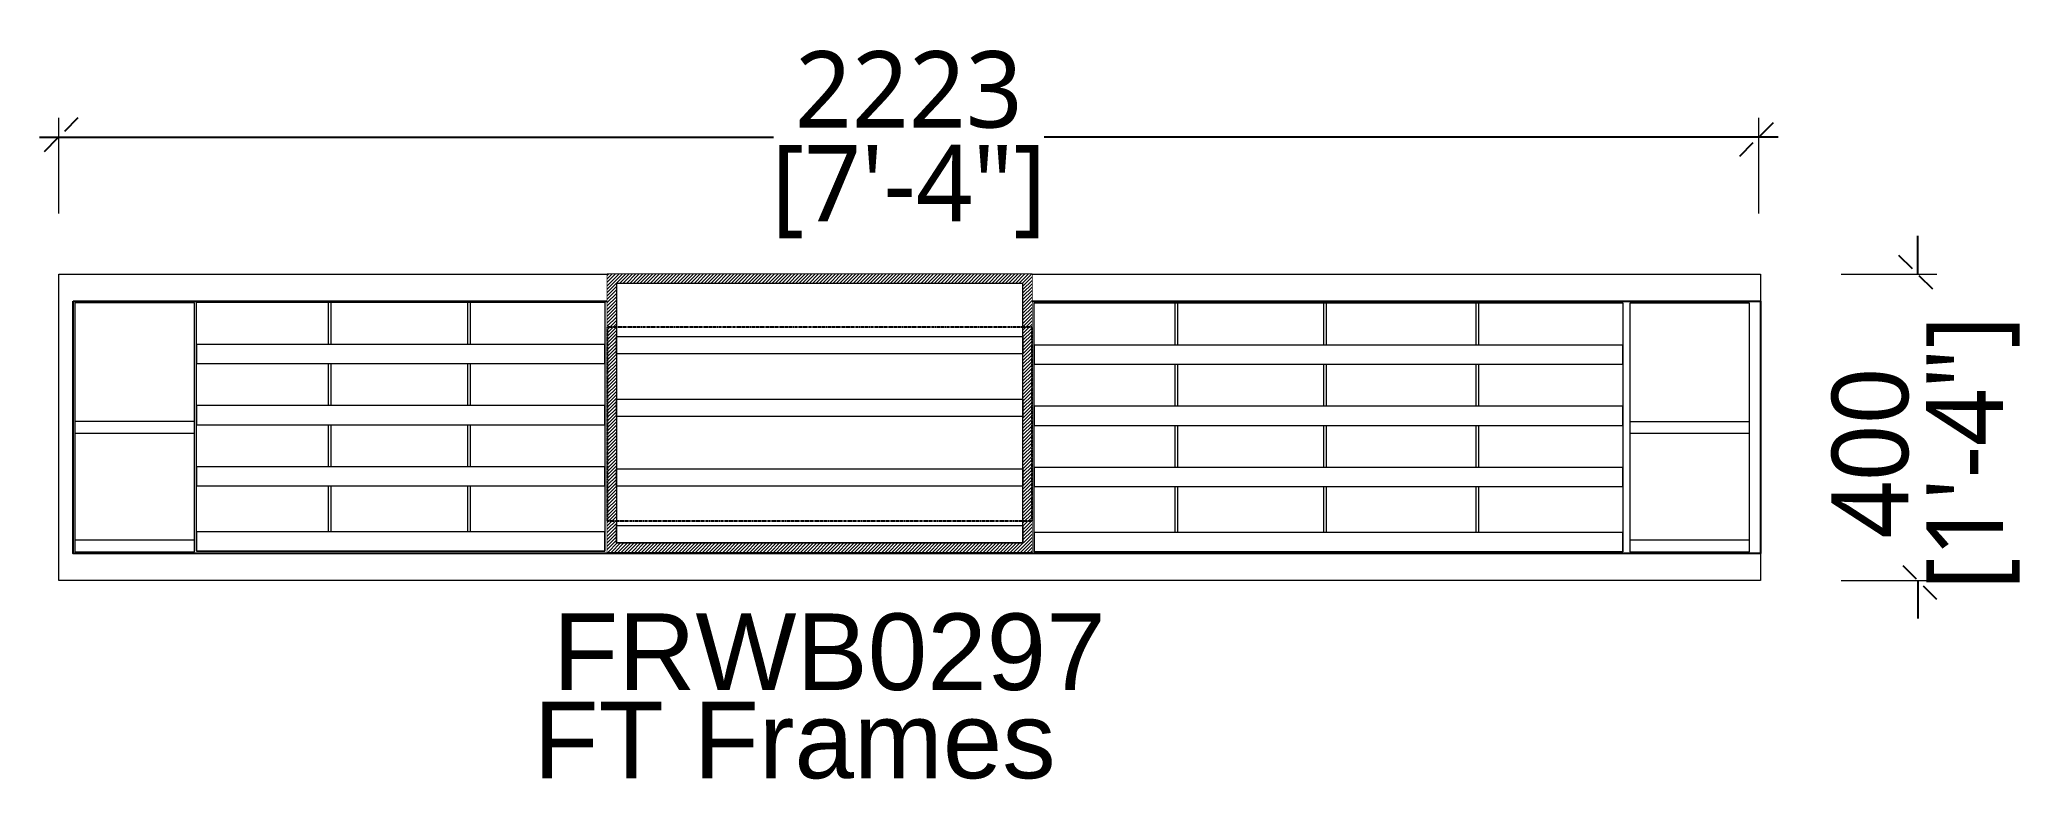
# Model space of a CAD drawing. Header units: millimetres. Extents: x 1029 to 3623, y 371 to 1338.
import ezdxf

# ---------------------------------------------------------------- set-up
doc = ezdxf.new("R2010")
doc.units = ezdxf.units.MM
doc.set_wipeout_variables(frame=1)
doc.linetypes.add('DASHED', pattern=[0.75, 0.5, -0.25])
doc.linetypes.add('HIDDEN', pattern=[0.375, 0.25, -0.125])
for name, color, linetype in [('Acrylic (2)', 220, 'Continuous'), ('Plywood (Common)', 22, 'Continuous'), ('wood', 49, 'Continuous')]:
    doc.layers.add(name, color=color, linetype=linetype)
for name, color, linetype, lineweight in [('HATCH', 252, 'Continuous', 5), ('Reference lines', 252, 'Continuous', 0), ('Text 1', 7, 'Continuous', 30)]:
    doc.layers.add(name, color=color, linetype=linetype, lineweight=lineweight)
doc.styles.add('AR3', font='arial.ttf', dxfattribs={"height": 150})
doc.styles.add('WOT-PLAN', font='segoeuil.ttf', dxfattribs={"height": 100})
doc.dimstyles.new('WOT - 100', dxfattribs={"dimtxt": 100, "dimasz": 50, "dimexe": 25, "dimexo": 25, "dimgap": 10, "dimtad": 0, "dimdec": 0, "dimzin": 0, "dimdsep": 46, "dimtxsty": 'WOT-PLAN', "dimblk": 'OBLIQUE', "dimcen": 0.09, "dimdle": 25, "dimclrd": 151, "dimclre": 151, "dimclrt": 7, "dimadec": 0, "dimazin": 0, "dimtfac": 1, "dimtdec": 0, "dimtofl": 0, "dimtmove": 0, "dimatfit": 3, "dimldrblk": 'OPEN30', "dimfxl": 100, "dimfxlon": 1, "dimtolj": 1, "dimtzin": 0, "dimlwd": -1, "dimlwe": 5, "dimarcsym": 0})

# ---------------------------------------------------------------- blocks, each defined once
blk = doc.blocks.new('A$C0bc547b1')
at = {"layer": 'Acrylic (2)', "lineweight": 5}
for points in [[(0, 400.4), (2225, 400.4), (2225, 0), (0, 0)], [(21, 37.5), (177.6, 37.5), (177.6, 362.8), (21, 362.8), (21, 37.5)], [(21, 192.7), (177.6, 192.7), (177.6, 207.7), (21, 207.7), (21, 192.7)], [(21, 37.5), (177.6, 37.5), (177.6, 52.5), (21, 52.5), (21, 37.5)]]:
    blk.add_lwpolyline(points, close=True, dxfattribs=at)
at = {"layer": 'Acrylic (2)', "lineweight": 5, "elevation": -222}
for points in [[(2054.2, 37.5), (2210.7, 37.5), (2210.7, 362.5), (2054.2, 362.5), (2054.2, 37.5)], [(2054.2, 192.5), (2210.7, 192.5), (2210.7, 207.5), (2054.2, 207.5), (2054.2, 192.5)], [(2054.2, 37.5), (2210.7, 37.5), (2210.7, 52.5), (2054.2, 52.5), (2054.2, 37.5)]]:
    blk.add_lwpolyline(points, close=True, dxfattribs=at)
at = {"layer": 'Reference lines', "color": 5, "ltscale": 13}
blk.add_lwpolyline([(717.1, 400.4), (717.1, 37), (1272.6, 37), (1272.6, 400.4)], close=True, dxfattribs=at)
at = {"layer": 'Reference lines', "color": 251, "ltscale": 13}
for points, elevation in [([(355.7, 363.7), (355.7, 308.6), (352.7, 308.6), (352.7, 363.7), (355.7, 363.7)], 111.1), ([(537.9, 363.7), (537.9, 308.6), (534.9, 308.6), (534.9, 363.7), (537.9, 363.7)], 74.1), ([(1462.7, 362.8), (1462.7, 307.7), (1459.7, 307.7), (1459.7, 362.8), (1462.7, 362.8)], 222.2), ([(1657.3, 362.8), (1657.3, 307.7), (1654.3, 307.7), (1654.3, 362.8), (1657.3, 362.8)], 185.2), ([(1856.4, 362.8), (1856.4, 307.7), (1853.4, 307.7), (1853.4, 362.8), (1856.4, 362.8)], 148.1), ([(355.7, 283.6), (355.7, 228.6), (352.7, 228.6), (352.7, 283.6), (355.7, 283.6)], 37), ([(1462.7, 282.7), (1462.7, 227.7), (1459.7, 227.7), (1459.7, 282.7), (1462.7, 282.7)], 148.1), ([(1657.3, 282.7), (1657.3, 227.7), (1654.3, 227.7), (1654.3, 282.7), (1657.3, 282.7)], 111.1), ([(1856.4, 282.7), (1856.4, 227.7), (1853.4, 227.7), (1853.4, 282.7), (1856.4, 282.7)], 74.1), ([(355.7, 203.5), (355.7, 148.5), (352.7, 148.5), (352.7, 203.5), (355.7, 203.5)], 37), ([(1462.7, 202.6), (1462.7, 147.6), (1459.7, 147.6), (1459.7, 202.6), (1462.7, 202.6)], 148.1), ([(1657.3, 202.6), (1657.3, 147.6), (1654.3, 147.6), (1654.3, 202.6), (1657.3, 202.6)], 111.1), ([(1856.4, 202.6), (1856.4, 147.6), (1853.4, 147.6), (1853.4, 202.6), (1856.4, 202.6)], 74.1), ([(355.7, 123.5), (355.7, 63.4), (352.7, 63.4), (352.7, 123.5), (355.7, 123.5)], 37), ([(1462.7, 122.6), (1462.7, 62.5), (1459.7, 62.5), (1459.7, 122.6), (1462.7, 122.6)], 148.1), ([(1657.3, 122.6), (1657.3, 62.5), (1654.3, 62.5), (1654.3, 122.6), (1657.3, 122.6)], 111.1), ([(1856.4, 122.6), (1856.4, 62.5), (1853.4, 62.5), (1853.4, 122.6), (1856.4, 122.6)], 74.1)]:
    blk.add_lwpolyline(points, dxfattribs=dict(at, elevation=elevation))
for points in [[(537.9, 283.6), (537.9, 228.6), (534.9, 228.6), (534.9, 283.6), (537.9, 283.6)], [(537.9, 203.5), (537.9, 148.5), (534.9, 148.5), (534.9, 203.5), (537.9, 203.5)], [(537.9, 123.5), (537.9, 63.4), (534.9, 63.4), (534.9, 123.5), (537.9, 123.5)]]:
    blk.add_lwpolyline(points, dxfattribs=at)
at = {"layer": 'wood'}
blk.add_lwpolyline([(19, 365.3), (2225, 365.3), (2225, 35), (19, 35)], close=True, dxfattribs=at)
blk.add_lwpolyline([(2204, 365), (2223, 365)], dxfattribs=at)
at = {"layer": 'Text 1', "lineweight": -2, "ltscale": 20, "attachment_point": 7, "style": 'AR3'}
for s, width, gutter_width, insert, char_height in [('\\pi1089.1959;{\\C251;\\c6710371;FRWB0297}', 2883.255, 750.7, (-443, -144.7), 100.09), ('\\pi278.73706;FT Frames', 1223.572, 492.6, (341.9, -260.1, 227), 100)]:
    blk.add_mtext_dynamic_manual_height_columns(s, width=width, gutter_width=gutter_width, heights=[0], dxfattribs=dict(at, insert=insert, char_height=char_height))
at = {"color": 5, "ltscale": 13}
blk.add_wipeout([(717.1, 400.4), (717.1, 37), (1272.6, 37), (1272.6, 400.4)], dxfattribs=at).dxf.layer = 'HATCH'
at = {"layer": 'HATCH', "ltscale": 13, "true_color": 0x636466}
h = blk.add_hatch(dxfattribs=at)
h.set_pattern_fill('ANSI31', color=251, scale=25.022492)
h.set_pattern_definition([(45, (71605.6713, 41484.5188), (-2.21169673, 2.21169673), [])])
h.paths.add_polyline_path([(729.2, 388.3), (729.2, 49), (1260.6, 49), (1260.6, 388.3)], flags=16)
h.paths.add_polyline_path([(717.1, 400.4), (717.1, 37), (1272.6, 37), (1272.6, 400.4)])
at = {"layer": 'Plywood (Common)', "linetype": 'HIDDEN', "ltscale": 5}
blk.add_lwpolyline([(717.1, 331.3), (717.1, 78.1), (1272.6, 78.1), (1272.6, 331.3)], close=True, dxfattribs=at)
at = {"layer": 'Reference lines', "color": 3, "ltscale": 13, "elevation": -111.1}
blk.add_lwpolyline([(713.9, 363.7), (713.9, 38.4), (180.1, 38.4), (180.1, 363.7)], close=True, dxfattribs=at)
at = {"layer": 'Reference lines', "color": 5, "ltscale": 13}
blk.add_lwpolyline([(729.2, 388.3), (729.2, 49), (1260.6, 49), (1260.6, 388.3)], close=True, dxfattribs=at)
at = {"layer": 'Reference lines', "color": 3, "ltscale": 13}
blk.add_lwpolyline([(2045.3, 362.8), (2045.3, 37.5), (1275.3, 37.5), (1275.3, 362.8)], close=True, dxfattribs=at)
at = {"layer": 'Reference lines', "color": 251, "ltscale": 13}
for points in [[(1260.6, 319), (1260.6, 296.4), (729.2, 296.4), (729.2, 319)], [(713.9, 308.6), (180.1, 308.6), (180.1, 283.6), (713.9, 283.6)], [(1260.6, 236.8), (1260.6, 214.3), (729.2, 214.3), (729.2, 236.8)], [(713.9, 228.6), (180.1, 228.6), (180.1, 203.5), (713.9, 203.5)], [(713.9, 148.5), (180.1, 148.5), (180.1, 123.5), (713.9, 123.5)], [(1260.6, 145.9), (1260.6, 123.3), (729.2, 123.3), (729.2, 145.9)], [(1260.6, 71.6), (1260.6, 49), (729.2, 49), (729.2, 71.6)], [(2045.3, 62.5), (1275.3, 62.5), (1275.3, 37.5), (2045.3, 37.5)]]:
    blk.add_lwpolyline(points, close=True, dxfattribs=at)
for points, elevation in [([(2045.3, 307.7), (1275.3, 307.7), (1275.3, 282.7), (2045.3, 282.7)], 111.1), ([(2045.3, 227.7), (1275.3, 227.7), (1275.3, 202.6), (2045.3, 202.6)], 111.1), ([(2045.3, 147.6), (1275.3, 147.6), (1275.3, 122.6), (2045.3, 122.6)], 111.1), ([(713.9, 63.4), (180.1, 63.4), (180.1, 38.4), (713.9, 38.4)], -111.1)]:
    blk.add_lwpolyline(points, close=True, dxfattribs=dict(at, elevation=elevation))
blk = doc.blocks.new('_Oblique')
at = {"color": 0, "linetype": 'ByBlock', "lineweight": -2}
blk.add_line((-0.5, -0.5), (0.5, 0.5), dxfattribs=at)
blk = doc.blocks.new('*D8')
at = {"color": 151, "lineweight": 5, "ltscale": 30, "transparency": 16777216}
for p, q in [((1053.9, 1111.1), (1053.9, 1236.1)), ((3276.9, 1111.1), (3276.9, 1236.1))]:
    blk.add_line(p, q, dxfattribs=at)
at = {"color": 151, "ltscale": 30, "transparency": 16777216}
for p, q in [((1028.9, 1211.1), (1988.6, 1211.1)), ((3301.9, 1211.1), (2342.3, 1211.1))]:
    blk.add_line(p, q, dxfattribs=at)
at = {"layer": 'Defpoints', "color": 0, "linetype": 'DASHED', "ltscale": 30, "transparency": 16777216}
for p in [(3276.9, 1211.1), (1053.9, 631.4), (3276.9, 631.4)]:
    blk.add_point(p, dxfattribs=at)
at = {"color": 151, "linetype": 'DASHED', "ltscale": 30, "transparency": 16777216, "xscale": 50, "yscale": 50, "zscale": 50, "rotation": 180}
blk.add_blockref('_Oblique', (1053.9, 1211.1), dxfattribs=at)
at = {"color": 151, "linetype": 'DASHED', "ltscale": 30, "transparency": 16777216, "xscale": 50, "yscale": 50, "zscale": 50}
blk.add_blockref('_Oblique', (3276.9, 1211.1), dxfattribs=at)
at = {"color": 7, "linetype": 'DASHED', "lineweight": -2, "ltscale": 30, "transparency": 16777216, "char_height": 100, "attachment_point": 5, "style": 'WOT-PLAN'}
for s, insert in [('\\A1;2223', (2165.4, 1272.8)), ('\\A1;[7\'-4"]', (2165.4, 1139.7))]:
    blk.add_mtext(s, dxfattribs=dict(at, insert=insert))
blk = doc.blocks.new('_Open30')
at = {"color": 0, "linetype": 'ByBlock', "lineweight": -2}
for p, q in [((-1, 0.268), (0, 0)), ((0, 0), (-1, -0.268)), ((0, 0), (-1, 0))]:
    blk.add_line(p, q, dxfattribs=at)
blk = doc.blocks.new('*D9')
at = {"color": 151, "ltscale": 30, "transparency": 16777216}
for p, q in [((3484.6, 1031.8), (3484.6, 1081.8)), ((3484.6, 631.4), (3484.6, 581.4))]:
    blk.add_line(p, q, dxfattribs=at)
at = {"color": 151, "lineweight": 5, "ltscale": 30, "transparency": 16777216}
for p, q in [((3384.6, 1031.8), (3509.6, 1031.8)), ((3384.6, 631.4), (3509.6, 631.4))]:
    blk.add_line(p, q, dxfattribs=at)
at = {"layer": 'Defpoints', "color": 0, "linetype": 'DASHED', "ltscale": 30, "transparency": 16777216}
for p in [(3066.8, 1031.8), (3043.5, 631.4), (3484.6, 631.4)]:
    blk.add_point(p, dxfattribs=at)
at = {"color": 151, "linetype": 'DASHED', "ltscale": 30, "transparency": 16777216, "xscale": 50, "yscale": 50, "zscale": 50}
for p, rotation in [((3484.6, 1031.8), 270), ((3484.6, 631.4), 90)]:
    blk.add_blockref('_Oblique', p, dxfattribs=dict(at, rotation=rotation))
at = {"color": 7, "linetype": 'DASHED', "lineweight": -2, "ltscale": 30, "transparency": 16777216, "char_height": 100, "attachment_point": 5, "rotation": 90, "style": 'WOT-PLAN'}
for s, insert in [('\\A1;[1\'-4"]', (3557, 798.1)), ('\\A1;400', (3422.9, 798.1))]:
    blk.add_mtext(s, dxfattribs=dict(at, insert=insert))

msp = doc.modelspace()

# ---------------------------------------------------------------- block references
at = {"layer": 'Plywood (Common)'}
msp.add_blockref('A$C0bc547b1', (1053.9, 631.4), dxfattribs=at)

# ---------------------------------------------------------------- next in the draw order: dimensions: what is measured, and where the dimension line sits
at = {"linetype": 'DASHED', "lineweight": -2, "ltscale": 30}
dim = msp.add_linear_dim(base=(3276.9, 1211.1), p1=(1053.9, 631.4), p2=(3276.9, 631.4), dimstyle='WOT - 100', override={"dimpost": '\\X', "dimblk1": 'Oblique', "dimblk2": 'Oblique', "dimtmove": 1, "dimatfit": 2}, dxfattribs=at)
dim.commit()
dim.dimension.update_dxf_attribs({"geometry": '*D8', "text_midpoint": (2165.4, 1211.1)})
dim = msp.add_linear_dim(base=(3484.6, 631.4), p1=(3066.8, 1031.8), p2=(3043.5, 631.4), angle=90, dimstyle='WOT - 100', override={"dimpost": '\\X', "dimblk1": 'Oblique', "dimblk2": 'Oblique', "dimtmove": 1, "dimatfit": 2}, dxfattribs=at)
dim.commit()
dim.dimension.update_dxf_attribs({"geometry": '*D9', "text_midpoint": (3484.6, 798.1), "dimtype": 160})

doc.saveas('drawing.dxf')
